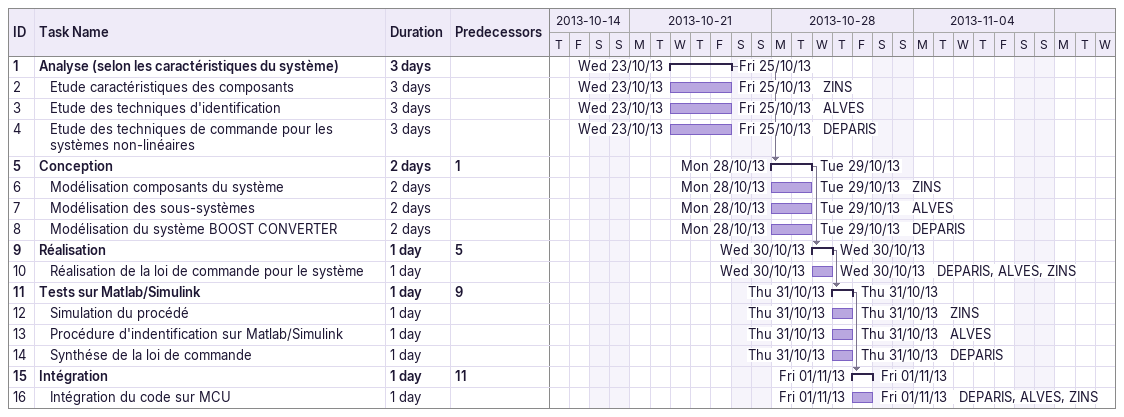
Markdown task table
| ID | Level | Task | Duration | Start | Finish | Predecessors | Resources |
|---|---|---|---|---|---|---|---|
| 1 | 1 | **Analyse (selon les caractéristiques du système)** | 3d | 2013-10-23 | 2013-10-25 |  |  |
| 2 | 2 | Etude caractéristiques des composants | 3d | 2013-10-23 | 2013-10-25 |  | ZINS |
| 3 | 2 | Etude des techniques d'identification | 3d | 2013-10-23 | 2013-10-25 |  | ALVES |
| 4 | 2 | Etude des techniques de commande pour les systèmes non-linéaires | 3d | 2013-10-23 | 2013-10-25 |  | DEPARIS |
| 5 | 1 | **Conception** | 2d | 2013-10-28 | 2013-10-29 | 1 |  |
| 6 | 2 | Modélisation composants du système | 2d | 2013-10-28 | 2013-10-29 |  | ZINS |
| 7 | 2 | Modélisation des sous-systèmes | 2d | 2013-10-28 | 2013-10-29 |  | ALVES |
| 8 | 2 | Modélisation du système BOOST CONVERTER | 2d | 2013-10-28 | 2013-10-29 |  | DEPARIS |
| 9 | 1 | **Réalisation** | 1d | 2013-10-30 | 2013-10-30 | 5 |  |
| 10 | 2 | Réalisation de la loi de commande pour le système | 1d | 2013-10-30 | 2013-10-30 |  | DEPARIS, ALVES, ZINS |
| 11 | 1 | **Tests sur Matlab/Simulink** | 1d | 2013-10-31 | 2013-10-31 | 9 |  |
| 12 | 2 | Simulation du procédé | 1d | 2013-10-31 | 2013-10-31 |  | ZINS |
| 13 | 2 | Procédure d'indentification sur Matlab/Simulink | 1d | 2013-10-31 | 2013-10-31 |  | ALVES |
| 14 | 2 | Synthése de la loi de commande | 1d | 2013-10-31 | 2013-10-31 |  | DEPARIS |
| 15 | 1 | **Intégration** | 1d | 2013-11-01 | 2013-11-01 | 11 |  |
| 16 | 2 | Intégration du code sur MCU | 1d | 2013-11-01 | 2013-11-01 |  | DEPARIS, ALVES, ZINS |
